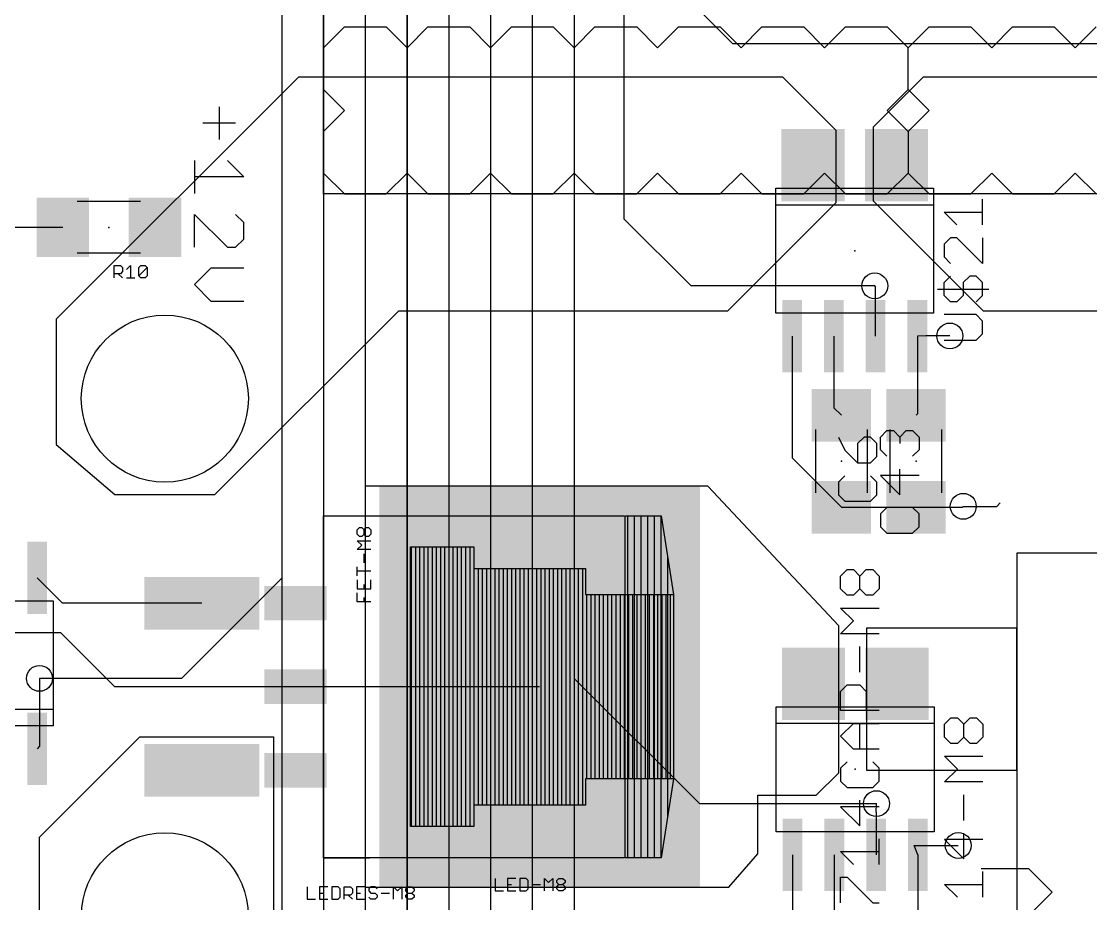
# Model space of a CAD drawing. Extents: x -0.79 to 6.6, y -0.46 to 8.18.
# Drawn here: x 0.798 to 2.078, y 4.84 to 5.897 of the extents above; entities that cross this region are included whole.
import ezdxf

# ---------------------------------------------------------------- set-up
doc = ezdxf.new("R2010")
doc.units = 0
for name, color, linetype in [('1', 22, 'CONTINUOUS'), ('15', 2, 'CONTINUOUS'), ('16', 175, 'CONTINUOUS'), ('17', 4, 'CONTINUOUS'), ('18', 4, 'CONTINUOUS'), ('2', 3, 'CONTINUOUS'), ('21', 253, 'CONTINUOUS'), ('23', 7, 'CONTINUOUS'), ('25', 253, 'CONTINUOUS'), ('49', 253, 'CONTINUOUS'), ('51', 253, 'CONTINUOUS')]:
    doc.layers.add(name, color=color, linetype=linetype)

# ---------------------------------------------------------------- blocks, each defined once
blk = doc.blocks.new('RECT')
blk.add_solid([(-0.5, -0.5), (0.5, -0.5), (-0.5, 0.5), (0.5, 0.5)])
blk = doc.blocks.new('ROUNDP')
blk.add_circle((0, 0), 0.5)
blk = doc.blocks.new('ROUNDV')
blk.add_circle((0, 0), 0.5)

msp = doc.modelspace()

# ---------------------------------------------------------------- linework, layer by layer
at = {"layer": '1'}
for p, q in [((1.13, 5.83), (0.84, 5.54)), ((1.71, 5.83), (1.13, 5.83)), ((1.774, 5.766), (1.71, 5.83)), ((1.878, 5.83), (1.818, 5.77)), ((2.2, 5.83), (1.878, 5.83)), ((1.774, 5.68), (1.774, 5.766)), ((1.818, 5.77), (1.818, 5.682)), ((1.644, 5.55), (1.774, 5.68)), ((1.818, 5.682), (1.95, 5.55)), ((0.847882, 5.65), (0.739055, 5.65)), ((1.821, 5.579), (1.82, 5.58)), ((1.821, 5.519638), (1.821, 5.579)), ((1.03, 5.33), (1.25, 5.55)), ((1.25, 5.55), (1.644, 5.55)), ((1.95, 5.55), (2.2, 5.55)), ((0.84, 5.54), (0.84, 5.39)), ((1.721, 5.519638), (1.721, 5.373882)), ((1.771, 5.519638), (1.771, 5.434118)), ((1.881362, 5.52), (1.871, 5.519638)), ((1.871, 5.519638), (1.871, 5.426618)), ((1.91, 5.52), (1.881362, 5.52)), ((1.771, 5.434118), (1.78, 5.425118)), ((1.871, 5.426618), (1.8695, 5.425118)), ((0.84, 5.39), (0.91, 5.33)), ((1.721, 5.373882), (1.78, 5.314882)), ((1.21, 5.34), (1.21, 4.86)), ((1.62, 5.34), (1.21, 5.34)), ((1.777, 5.173), (1.62, 5.34)), ((0.91, 5.33), (1.03, 5.33)), ((1.78, 5.314882), (1.8695, 5.314882)), ((1.78, 5.314882), (1.924882, 5.314882)), ((1.924882, 5.314882), (1.926, 5.316)), ((1.99, 5.26), (1.99, 0.35)), ((2.2, 5.26), (1.99, 5.26)), ((0.847362, 5.2), (0.817, 5.230362)), ((1.014213, 5.2), (0.847362, 5.2)), ((1.777, 4.997), (1.777, 5.173)), ((0.8456, 5.1644), (0.7667, 5.1644)), ((0.91, 5.1), (0.8456, 5.1644)), ((1.81, 5.17), (1.81, 5)), ((1.99, 5.17), (1.81, 5.17)), ((1.99, 5), (1.99, 5.17)), ((0.82, 5.11), (0.82, 5.028638)), ((1.41874, 5.1), (0.91, 5.1)), ((0.82, 4.92), (0.94, 5.04)), ((0.94, 5.04), (1.1, 5.04)), ((1.1, 5.04), (1.1, 4.77)), ((0.82, 5.028638), (0.817, 5.025638)), ((1.75, 4.97), (1.777, 4.997)), ((1.81, 5), (1.99, 5)), ((1.68, 4.9), (1.68, 4.97)), ((1.68, 4.97), (1.75, 4.97)), ((1.8216, 4.9496), (1.822, 4.96)), ((1.8216, 4.9496), (1.8216, 4.898738)), ((0.82, 4.76), (0.82, 4.92)), ((1.8716, 4.898738), (1.867362, 4.91)), ((1.867362, 4.91), (1.92, 4.91)), ((1.6452, 4.86), (1.68, 4.9)), ((1.7216, 4.898738), (1.7216, 4.745182)), ((1.7716, 4.898738), (1.7716, 4.815418)), ((1.8716, 4.898738), (1.8716, 4.806818)), ((1.21, 4.86), (1.6452, 4.86))]:
    msp.add_line(p, q, dxfattribs=at)
at = {"layer": '15'}
for p, q in [((1.11, 7.44), (1.11, 0.75)), ((1.16, 7.41), (1.16, 1.38)), ((1.21, 7.38), (1.21, 2)), ((1.26, 7.35), (1.26, 2.63)), ((1.31, 7.31), (1.31, 3.29)), ((1.36, 7.27), (1.36, 3.89)), ((1.41, 7.23), (1.41, 4.46)), ((1.46, 7.19), (1.46, 5.11)), ((1.52, 5.66), (1.52, 7.16)), ((1.65, 5.87), (1.57, 5.95)), ((3.39, 5.87), (1.65, 5.87)), ((1.6, 5.58), (1.52, 5.66)), ((1.82, 5.58), (1.6, 5.58)), ((1.46, 5.11), (1.61, 4.96)), ((1.61, 4.96), (1.822, 4.96))]:
    msp.add_line(p, q, dxfattribs=at)
at = {"layer": '16'}
for p, q in [((1.926, 5.316), (1.966, 5.316)), ((1.966, 5.316), (1.97, 5.32))]:
    msp.add_line(p, q, dxfattribs=at)
at = {"layer": '2'}
for p, q in [((1.46, 6.23), (1.46, 0.89)), ((1.11, 6.21), (1.11, 5.23)), ((1.16, 6.21), (1.16, 4.57)), ((1.21, 6.21), (1.21, 4.01)), ((1.26, 3.35), (1.26, 6.21)), ((1.31, 6.21), (1.31, 2.75)), ((1.36, 6.21), (1.36, 2.17)), ((1.41, 6.22), (1.41, 1.53)), ((1.11, 5.23), (0.99, 5.11)), ((0.99, 5.11), (0.82, 5.11))]:
    msp.add_line(p, q, dxfattribs=at)
at = {"layer": '21'}
for p, q in [((1.035025, 5.7945), (1.035025, 5.755133)), ((1.054709, 5.774817), (1.015342, 5.774817)), ((1.0055, 5.730045), (1.0055, 5.690678)), ((1.044867, 5.730045), (1.06455, 5.710362)), ((1.06455, 5.710362), (1.0055, 5.710362)), ((1.0055, 5.626223), (1.0055, 5.66559)), ((1.0055, 5.66559), (1.044867, 5.626223)), ((1.06455, 5.655748), (1.054709, 5.66559)), ((1.06455, 5.636065), (1.06455, 5.655748)), ((1.054709, 5.626223), (1.06455, 5.636065)), ((1.044867, 5.626223), (1.054709, 5.626223)), ((1.025183, 5.601135), (1.0055, 5.581452)), ((1.06455, 5.601135), (1.025183, 5.601135)), ((1.0055, 5.581452), (1.025183, 5.561768)), ((1.025183, 5.561768), (1.06455, 5.561768)), ((1.159882, 4.895276), (1.159882, 5.304724)), ((1.159882, 5.304724), (1.215, 5.304724)), ((1.159882, 4.895276), (1.215, 4.895276)), ((1.9475, 4.8825), (2.004215, 4.8825)), ((1.990036, 4.8825), (1.990036, 4.825785)), ((2.004215, 4.8825), (2.032573, 4.854142)), ((2.032573, 4.854142), (2.004215, 4.825785))]:
    msp.add_line(p, q, dxfattribs=at)
at = {"layer": '23'}
for p in [(1.16, 5.69), (0.903, 5.65), (1.796, 5.622), (1.78, 5.37), (1.8695, 5.37), (1.34, 5.1), (1.7966, 5.0011)]:
    msp.add_point(p, dxfattribs=at)
at = {"layer": '25'}
for p, q in [((1.949, 5.65296), (1.949, 5.683653)), ((1.918307, 5.65296), (1.902961, 5.668307)), ((1.902961, 5.668307), (1.949, 5.668307)), ((1.910634, 5.637614), (1.902961, 5.629941)), ((1.918307, 5.637614), (1.910634, 5.637614)), ((1.949, 5.606921), (1.918307, 5.637614)), ((1.949, 5.637614), (1.949, 5.606921)), ((1.902961, 5.629941), (1.902961, 5.614594)), ((1.902961, 5.614594), (1.910634, 5.606921)), ((0.909302, 5.5895), (0.909302, 5.604513)), ((0.909302, 5.604513), (0.916809, 5.604513)), ((0.916809, 5.604513), (0.919311, 5.602011)), ((0.919311, 5.597006), (0.916809, 5.594504)), ((0.919311, 5.602011), (0.919311, 5.597006)), ((0.924035, 5.599508), (0.929039, 5.604513)), ((0.929039, 5.604513), (0.929039, 5.5895)), ((0.938767, 5.602011), (0.941269, 5.604513)), ((0.938767, 5.592002), (0.938767, 5.602011)), ((0.938767, 5.592002), (0.948776, 5.602011)), ((0.941269, 5.604513), (0.946274, 5.604513)), ((0.946274, 5.604513), (0.948776, 5.602011)), ((0.948776, 5.602011), (0.948776, 5.592002)), ((0.916809, 5.594504), (0.909302, 5.594504)), ((0.914306, 5.594504), (0.919311, 5.5895)), ((0.924035, 5.5895), (0.934043, 5.5895)), ((0.941269, 5.5895), (0.938767, 5.592002)), ((0.946274, 5.5895), (0.941269, 5.5895)), ((0.948776, 5.592002), (0.946274, 5.5895)), ((1.902961, 5.583901), (1.910634, 5.591575)), ((1.902961, 5.568555), (1.902961, 5.583901)), ((1.933654, 5.591575), (1.92598, 5.583901)), ((1.92598, 5.583901), (1.92598, 5.568555)), ((1.941327, 5.591575), (1.933654, 5.591575)), ((1.949, 5.583901), (1.941327, 5.591575)), ((1.949, 5.568555), (1.949, 5.583901)), ((1.895288, 5.576228), (1.956673, 5.576228)), ((1.910634, 5.560882), (1.902961, 5.568555)), ((1.918307, 5.560882), (1.910634, 5.560882)), ((1.92598, 5.568555), (1.918307, 5.560882)), ((1.941327, 5.560882), (1.949, 5.568555)), ((1.941327, 5.545535), (1.902961, 5.545535)), ((1.949, 5.537862), (1.941327, 5.545535)), ((1.949, 5.522516), (1.949, 5.537862)), ((1.941327, 5.514843), (1.949, 5.522516)), ((1.902961, 5.514843), (1.941327, 5.514843)), ((1.826961, 5.39898), (1.834634, 5.406653)), ((1.834634, 5.406653), (1.842307, 5.406653)), ((1.842307, 5.406653), (1.84998, 5.39898)), ((1.84998, 5.39898), (1.857654, 5.406653)), ((1.857654, 5.406653), (1.865327, 5.406653)), ((1.865327, 5.406653), (1.873, 5.39898)), ((1.776461, 5.398732), (1.784134, 5.383386)), ((1.807154, 5.398732), (1.79948, 5.391059)), ((1.79948, 5.391059), (1.79948, 5.368039)), ((1.814827, 5.398732), (1.807154, 5.398732)), ((1.8225, 5.391059), (1.814827, 5.398732)), ((1.8225, 5.375712), (1.8225, 5.391059)), ((1.826961, 5.383634), (1.826961, 5.39898)), ((1.84998, 5.39898), (1.84998, 5.391307)), ((1.873, 5.39898), (1.873, 5.383634)), ((1.784134, 5.383386), (1.79948, 5.368039)), ((1.834634, 5.375961), (1.826961, 5.383634)), ((1.873, 5.383634), (1.865327, 5.375961)), ((1.79948, 5.368039), (1.814827, 5.368039)), ((1.814827, 5.368039), (1.8225, 5.375712)), ((1.784134, 5.352693), (1.776461, 5.34502)), ((1.8225, 5.34502), (1.814827, 5.352693)), ((1.873, 5.352941), (1.826961, 5.352941)), ((1.826961, 5.352941), (1.84998, 5.329921)), ((1.84998, 5.329921), (1.84998, 5.360614)), ((1.776461, 5.34502), (1.776461, 5.329673)), ((1.8225, 5.329673), (1.8225, 5.34502)), ((1.776461, 5.329673), (1.784134, 5.322)), ((1.814827, 5.322), (1.8225, 5.329673)), ((1.784134, 5.322), (1.814827, 5.322)), ((1.834634, 5.314575), (1.826961, 5.306902)), ((1.873, 5.306902), (1.865327, 5.314575)), ((1.826961, 5.306902), (1.826961, 5.291555)), ((1.873, 5.291555), (1.873, 5.306902)), ((1.200486, 5.287853), (1.203155, 5.290522)), ((1.200486, 5.282515), (1.200486, 5.287853)), ((1.203155, 5.290522), (1.205824, 5.290522)), ((1.205824, 5.290522), (1.208493, 5.287853)), ((1.208493, 5.287853), (1.211162, 5.290522)), ((1.208493, 5.282515), (1.208493, 5.287853)), ((1.211162, 5.290522), (1.213831, 5.290522)), ((1.213831, 5.290522), (1.2165, 5.287853)), ((1.2165, 5.287853), (1.2165, 5.282515)), ((1.826961, 5.291555), (1.834634, 5.283882)), ((1.865327, 5.283882), (1.873, 5.291555)), ((1.203155, 5.279846), (1.200486, 5.282515)), ((1.205824, 5.269531), (1.200486, 5.274869)), ((1.200486, 5.274869), (1.2165, 5.274869)), ((1.205824, 5.279846), (1.203155, 5.279846)), ((1.208493, 5.282515), (1.205824, 5.279846)), ((1.211162, 5.279846), (1.208493, 5.282515)), ((1.213831, 5.279846), (1.211162, 5.279846)), ((1.2165, 5.282515), (1.213831, 5.279846)), ((1.834634, 5.283882), (1.865327, 5.283882)), ((1.200486, 5.264193), (1.205824, 5.269531)), ((1.2165, 5.264193), (1.200486, 5.264193)), ((1.208493, 5.24854), (1.208493, 5.259215)), ((1.200486, 5.232886), (1.200486, 5.243562)), ((1.2165, 5.238224), (1.200486, 5.238224)), ((1.779161, 5.232551), (1.786834, 5.240225)), ((1.786834, 5.240225), (1.794507, 5.240225)), ((1.794507, 5.240225), (1.80218, 5.232551)), ((1.80218, 5.232551), (1.809854, 5.240225)), ((1.809854, 5.240225), (1.817527, 5.240225)), ((1.817527, 5.240225), (1.8252, 5.232551)), ((1.200486, 5.227909), (1.200486, 5.217233)), ((1.2165, 5.217233), (1.2165, 5.227909)), ((1.779161, 5.217205), (1.779161, 5.232551)), ((1.80218, 5.217205), (1.80218, 5.232551)), ((1.8252, 5.232551), (1.8252, 5.217205)), ((1.200486, 5.217233), (1.2165, 5.217233)), ((1.200486, 5.20158), (1.200486, 5.212256)), ((1.208493, 5.217233), (1.208493, 5.222571)), ((1.786834, 5.209532), (1.779161, 5.217205)), ((1.80218, 5.217205), (1.794507, 5.209532)), ((1.809854, 5.209532), (1.80218, 5.217205)), ((1.8252, 5.217205), (1.817527, 5.209532)), ((1.2165, 5.20158), (1.200486, 5.20158)), ((1.208493, 5.20158), (1.208493, 5.206918)), ((1.794507, 5.209532), (1.786834, 5.209532)), ((1.817527, 5.209532), (1.809854, 5.209532)), ((1.794507, 5.178839), (1.779161, 5.194185)), ((1.779161, 5.194185), (1.8252, 5.194185)), ((1.779161, 5.163493), (1.794507, 5.178839)), ((1.8252, 5.163493), (1.779161, 5.163493)), ((1.80218, 5.117453), (1.80218, 5.148146)), ((1.779161, 5.094434), (1.786834, 5.102107)), ((1.786834, 5.102107), (1.80218, 5.102107)), ((1.80218, 5.102107), (1.809854, 5.094434)), ((1.779161, 5.071414), (1.779161, 5.094434)), ((1.809854, 5.094434), (1.809854, 5.071414)), ((1.8252, 5.071414), (1.779161, 5.071414)), ((1.903561, 5.055079), (1.911234, 5.062753)), ((1.911234, 5.062753), (1.918907, 5.062753)), ((1.918907, 5.062753), (1.92658, 5.055079)), ((1.92658, 5.055079), (1.934254, 5.062753)), ((1.934254, 5.062753), (1.941927, 5.062753)), ((1.941927, 5.062753), (1.9496, 5.055079)), ((1.779161, 5.040721), (1.794507, 5.056068)), ((1.794507, 5.056068), (1.8252, 5.056068)), ((1.80218, 5.025375), (1.80218, 5.056068)), ((1.903561, 5.039733), (1.903561, 5.055079)), ((1.92658, 5.039733), (1.92658, 5.055079)), ((1.9496, 5.055079), (1.9496, 5.039733)), ((1.794507, 5.025375), (1.779161, 5.040721)), ((1.911234, 5.03206), (1.903561, 5.039733)), ((1.918907, 5.03206), (1.911234, 5.03206)), ((1.92658, 5.039733), (1.918907, 5.03206)), ((1.934254, 5.03206), (1.92658, 5.039733)), ((1.941927, 5.03206), (1.934254, 5.03206)), ((1.9496, 5.039733), (1.941927, 5.03206)), ((1.8252, 5.025375), (1.794507, 5.025375)), ((1.786834, 5.010028), (1.779161, 5.002355)), ((1.8252, 5.002355), (1.817527, 5.010028)), ((1.918907, 5.001367), (1.903561, 5.016713)), ((1.903561, 5.016713), (1.9496, 5.016713)), ((1.779161, 5.002355), (1.779161, 4.987009)), ((1.8252, 4.987009), (1.8252, 5.002355)), ((1.903561, 4.986021), (1.918907, 5.001367)), ((1.779161, 4.987009), (1.786834, 4.979336)), ((1.817527, 4.979336), (1.8252, 4.987009)), ((1.9496, 4.986021), (1.903561, 4.986021)), ((1.786834, 4.979336), (1.817527, 4.979336)), ((1.92658, 4.939981), (1.92658, 4.970674)), ((1.8252, 4.956316), (1.779161, 4.956316)), ((1.779161, 4.956316), (1.80218, 4.933296)), ((1.80218, 4.933296), (1.80218, 4.963989)), ((1.8252, 4.887257), (1.8252, 4.91795)), ((1.9496, 4.916962), (1.903561, 4.916962)), ((1.903561, 4.916962), (1.92658, 4.893942)), ((1.92658, 4.893942), (1.92658, 4.924635)), ((1.794507, 4.887257), (1.779161, 4.902603)), ((1.779161, 4.902603), (1.8252, 4.902603)), ((1.9496, 4.847903), (1.9496, 4.878596)), ((1.3655, 4.870513), (1.3655, 4.8555)), ((1.390241, 4.870513), (1.380233, 4.870513)), ((1.380233, 4.870513), (1.380233, 4.8555)), ((1.394965, 4.870513), (1.394965, 4.8555)), ((1.402471, 4.870513), (1.394965, 4.870513)), ((1.404974, 4.868011), (1.402471, 4.870513)), ((1.404974, 4.858002), (1.404974, 4.868011)), ((1.42443, 4.8555), (1.42443, 4.870513)), ((1.42443, 4.870513), (1.429434, 4.865508)), ((1.429434, 4.865508), (1.434439, 4.870513)), ((1.434439, 4.870513), (1.434439, 4.8555)), ((1.439163, 4.868011), (1.441665, 4.870513)), ((1.439163, 4.865508), (1.439163, 4.868011)), ((1.441665, 4.863006), (1.439163, 4.865508)), ((1.441665, 4.870513), (1.446669, 4.870513)), ((1.446669, 4.870513), (1.449171, 4.868011)), ((1.449171, 4.865508), (1.446669, 4.863006)), ((1.449171, 4.868011), (1.449171, 4.865508)), ((1.779161, 4.841218), (1.779161, 4.871911)), ((1.779161, 4.871911), (1.786834, 4.871911)), ((1.786834, 4.871911), (1.817527, 4.841218)), ((1.1405, 4.860513), (1.1405, 4.8455)), ((1.165241, 4.860513), (1.155233, 4.860513)), ((1.155233, 4.860513), (1.155233, 4.8455)), ((1.155233, 4.853006), (1.160237, 4.853006)), ((1.169965, 4.860513), (1.169965, 4.8455)), ((1.177471, 4.860513), (1.169965, 4.860513)), ((1.179974, 4.858011), (1.177471, 4.860513)), ((1.179974, 4.848002), (1.179974, 4.858011)), ((1.184698, 4.8455), (1.184698, 4.860513)), ((1.184698, 4.860513), (1.192204, 4.860513)), ((1.192204, 4.860513), (1.194706, 4.858011)), ((1.194706, 4.853006), (1.192204, 4.850504)), ((1.194706, 4.858011), (1.194706, 4.853006)), ((1.209439, 4.860513), (1.19943, 4.860513)), ((1.19943, 4.860513), (1.19943, 4.8455)), ((1.19943, 4.853006), (1.204434, 4.853006)), ((1.216665, 4.860513), (1.214163, 4.858011)), ((1.214163, 4.858011), (1.214163, 4.855508)), ((1.214163, 4.855508), (1.216665, 4.853006)), ((1.221669, 4.860513), (1.216665, 4.860513)), ((1.216665, 4.853006), (1.221669, 4.853006)), ((1.224171, 4.858011), (1.221669, 4.860513)), ((1.221669, 4.853006), (1.224171, 4.850504)), ((1.228895, 4.853006), (1.238904, 4.853006)), ((1.243628, 4.8455), (1.243628, 4.860513)), ((1.243628, 4.860513), (1.248632, 4.855508)), ((1.248632, 4.855508), (1.253636, 4.860513)), ((1.253636, 4.860513), (1.253636, 4.8455)), ((1.25836, 4.858011), (1.260862, 4.860513)), ((1.25836, 4.855508), (1.25836, 4.858011)), ((1.260862, 4.853006), (1.25836, 4.855508)), ((1.25836, 4.850504), (1.260862, 4.853006)), ((1.260862, 4.860513), (1.265867, 4.860513)), ((1.260862, 4.853006), (1.265867, 4.853006)), ((1.265867, 4.860513), (1.268369, 4.858011)), ((1.268369, 4.855508), (1.265867, 4.853006)), ((1.265867, 4.853006), (1.268369, 4.850504)), ((1.268369, 4.858011), (1.268369, 4.855508)), ((1.3655, 4.8555), (1.375508, 4.8555)), ((1.380233, 4.863006), (1.385237, 4.863006)), ((1.380233, 4.8555), (1.390241, 4.8555)), ((1.394965, 4.8555), (1.402471, 4.8555)), ((1.402471, 4.8555), (1.404974, 4.858002)), ((1.409698, 4.863006), (1.419706, 4.863006)), ((1.439163, 4.860504), (1.441665, 4.863006)), ((1.439163, 4.858002), (1.439163, 4.860504)), ((1.441665, 4.8555), (1.439163, 4.858002)), ((1.441665, 4.863006), (1.446669, 4.863006)), ((1.446669, 4.8555), (1.441665, 4.8555)), ((1.446669, 4.863006), (1.449171, 4.860504)), ((1.449171, 4.858002), (1.446669, 4.8555)), ((1.449171, 4.860504), (1.449171, 4.858002)), ((1.918907, 4.847903), (1.903561, 4.863249)), ((1.903561, 4.863249), (1.9496, 4.863249)), ((1.1405, 4.8455), (1.150508, 4.8455)), ((1.155233, 4.8455), (1.165241, 4.8455)), ((1.169965, 4.8455), (1.177471, 4.8455)), ((1.177471, 4.8455), (1.179974, 4.848002)), ((1.192204, 4.850504), (1.184698, 4.850504)), ((1.189702, 4.850504), (1.194706, 4.8455)), ((1.19943, 4.8455), (1.209439, 4.8455)), ((1.216665, 4.8455), (1.214163, 4.848002)), ((1.221669, 4.8455), (1.216665, 4.8455)), ((1.224171, 4.848002), (1.221669, 4.8455)), ((1.224171, 4.850504), (1.224171, 4.848002)), ((1.25836, 4.848002), (1.25836, 4.850504)), ((1.260862, 4.8455), (1.25836, 4.848002)), ((1.265867, 4.8455), (1.260862, 4.8455)), ((1.268369, 4.848002), (1.265867, 4.8455)), ((1.268369, 4.850504), (1.268369, 4.848002)), ((1.817527, 4.841218), (1.8252, 4.841218))]:
    msp.add_line(p, q, dxfattribs=at)
at = {"layer": '49'}
for p, q in [((1.16, 5.69), (1.16, 6.79)), ((1.16, 5.865), (1.185, 5.89)), ((1.185, 5.89), (1.235, 5.89)), ((1.235, 5.89), (1.26, 5.865)), ((1.26, 5.865), (1.285, 5.89)), ((1.285, 5.89), (1.335, 5.89)), ((1.335, 5.89), (1.36, 5.865)), ((1.36, 5.865), (1.385, 5.89)), ((1.385, 5.89), (1.435, 5.89)), ((1.435, 5.89), (1.46, 5.865)), ((1.46, 5.865), (1.485, 5.89)), ((1.485, 5.89), (1.535, 5.89)), ((1.535, 5.89), (1.56, 5.865)), ((1.56, 5.865), (1.585, 5.89)), ((1.585, 5.89), (1.635, 5.89)), ((1.635, 5.89), (1.66, 5.865)), ((1.66, 5.865), (1.685, 5.89)), ((1.685, 5.89), (1.735, 5.89)), ((1.735, 5.89), (1.76, 5.865)), ((1.76, 5.865), (1.785, 5.89)), ((1.785, 5.89), (1.835, 5.89)), ((1.835, 5.89), (1.86, 5.865)), ((1.86, 5.865), (1.885, 5.89)), ((1.885, 5.89), (1.935, 5.89)), ((1.935, 5.89), (1.96, 5.865)), ((1.96, 5.865), (1.985, 5.89)), ((1.985, 5.89), (2.035, 5.89)), ((2.035, 5.89), (2.06, 5.865)), ((2.06, 5.865), (2.085, 5.89)), ((1.16, 5.815), (1.16, 5.865)), ((1.86, 5.815), (1.86, 5.865)), ((1.185, 5.79), (1.16, 5.815)), ((1.86, 5.815), (1.835, 5.79)), ((1.885, 5.79), (1.86, 5.815)), ((1.16, 5.765), (1.185, 5.79)), ((1.835, 5.79), (1.86, 5.765)), ((1.86, 5.765), (1.885, 5.79)), ((1.16, 5.765), (1.16, 5.715)), ((1.86, 5.765), (1.86, 5.715)), ((1.16, 5.715), (1.185, 5.69)), ((1.26, 5.715), (1.235, 5.69)), ((1.285, 5.69), (1.26, 5.715)), ((1.36, 5.715), (1.335, 5.69)), ((1.385, 5.69), (1.36, 5.715)), ((1.46, 5.715), (1.435, 5.69)), ((1.485, 5.69), (1.46, 5.715)), ((1.56, 5.715), (1.535, 5.69)), ((1.585, 5.69), (1.56, 5.715)), ((1.66, 5.715), (1.635, 5.69)), ((1.685, 5.69), (1.66, 5.715)), ((1.76, 5.715), (1.735, 5.69)), ((1.785, 5.69), (1.76, 5.715)), ((1.86, 5.715), (1.835, 5.69)), ((1.86, 5.715), (1.885, 5.69)), ((1.96, 5.715), (1.935, 5.69)), ((1.985, 5.69), (1.96, 5.715)), ((2.06, 5.715), (2.035, 5.69)), ((2.085, 5.69), (2.06, 5.715)), ((6.06, 5.69), (1.16, 5.69)), ((1.185, 5.69), (1.235, 5.69)), ((1.285, 5.69), (1.335, 5.69)), ((1.385, 5.69), (1.435, 5.69)), ((1.485, 5.69), (1.535, 5.69)), ((1.585, 5.69), (1.635, 5.69)), ((1.685, 5.69), (1.735, 5.69)), ((1.785, 5.69), (1.835, 5.69)), ((1.885, 5.69), (1.935, 5.69)), ((1.985, 5.69), (2.035, 5.69))]:
    msp.add_line(p, q, dxfattribs=at)
at = {"layer": '51'}
for p, q in [((1.701512, 5.677118), (1.701512, 5.696803)), ((1.701512, 5.696803), (1.890488, 5.696803)), ((1.890488, 5.696803), (1.890488, 5.677118)), ((0.940992, 5.680984), (0.865008, 5.680984)), ((1.701512, 5.547197), (1.701512, 5.677118)), ((1.701512, 5.677118), (1.890488, 5.677118)), ((1.890488, 5.677118), (1.890488, 5.547197)), ((0.940992, 5.619016), (0.865008, 5.619016)), ((1.890488, 5.547197), (1.701512, 5.547197)), ((1.749016, 5.407992), (1.749016, 5.332008)), ((1.810984, 5.407992), (1.810984, 5.332008)), ((1.838516, 5.332008), (1.838516, 5.407992)), ((1.900484, 5.332008), (1.900484, 5.407992)), ((1.159882, 5.304724), (1.520118, 5.304724)), ((1.521102, 5.304724), (1.564409, 5.304724)), ((1.521102, 4.895276), (1.521102, 5.304724)), ((1.524, 5.304724), (1.524, 4.895276)), ((1.532, 5.304724), (1.532, 4.895276)), ((1.54, 5.304724), (1.54, 4.895276)), ((1.548, 5.304724), (1.548, 4.895276)), ((1.556, 5.304724), (1.556, 4.895276)), ((1.564, 5.304724), (1.564, 4.895276)), ((1.564409, 5.304724), (1.579173, 5.210236)), ((1.264213, 5.267323), (1.34, 5.267323)), ((1.264213, 4.932677), (1.264213, 5.267323)), ((1.265, 5.267323), (1.265, 4.932677)), ((1.27, 5.267323), (1.27, 4.932677)), ((1.275, 5.267323), (1.275, 4.932677)), ((1.28, 5.267323), (1.28, 4.932677)), ((1.285, 5.267323), (1.285, 4.932677)), ((1.29, 5.267323), (1.29, 4.932677)), ((1.295, 5.267323), (1.295, 4.932677)), ((1.3, 5.267323), (1.3, 4.932677)), ((1.305, 5.267323), (1.305, 4.932677)), ((1.31, 5.267323), (1.31, 4.932677)), ((1.315, 5.267323), (1.315, 4.932677)), ((1.32, 5.267323), (1.32, 4.932677)), ((1.325, 5.267323), (1.325, 4.932677)), ((1.33, 5.267323), (1.33, 4.932677)), ((1.335, 5.267323), (1.335, 4.932677)), ((1.34, 5.267323), (1.34, 5.241732)), ((1.572, 5.256145), (1.572, 4.943855)), ((1.34, 5.241732), (1.473858, 5.241732)), ((1.34, 5.241732), (1.34, 4.958268)), ((1.345, 5.241732), (1.345, 4.958268)), ((1.35, 5.241732), (1.35, 4.958268)), ((1.355, 5.241732), (1.355, 4.958268)), ((1.36, 5.241732), (1.36, 4.958268)), ((1.365, 5.241732), (1.365, 4.958268)), ((1.37, 5.241732), (1.37, 4.958268)), ((1.375, 5.241732), (1.375, 4.958268)), ((1.38, 5.241732), (1.38, 4.958268)), ((1.385, 5.241732), (1.385, 4.958268)), ((1.39, 5.241732), (1.39, 4.958268)), ((1.395, 5.241732), (1.395, 4.958268)), ((1.4, 5.241732), (1.4, 4.958268)), ((1.405, 5.241732), (1.405, 4.958268)), ((1.41, 5.241732), (1.41, 4.958268)), ((1.415, 5.241732), (1.415, 4.958268)), ((1.42, 5.241732), (1.42, 4.958268)), ((1.425, 5.241732), (1.425, 4.958268)), ((1.43, 5.241732), (1.43, 4.958268)), ((1.435, 5.241732), (1.435, 4.958268)), ((1.44, 5.241732), (1.44, 4.958268)), ((1.445, 5.241732), (1.445, 4.958268)), ((1.45, 5.241732), (1.45, 4.958268)), ((1.455, 5.241732), (1.455, 4.958268)), ((1.46, 5.241732), (1.46, 4.958268)), ((1.465, 5.241732), (1.465, 4.958268)), ((1.47, 5.241732), (1.47, 4.958268)), ((1.473858, 5.241732), (1.473858, 5.210236)), ((0.647512, 5.202803), (0.836488, 5.202803)), ((0.836488, 5.202803), (0.836488, 5.072882)), ((1.473858, 5.210236), (1.579173, 5.210236)), ((1.475, 5.210236), (1.475, 4.989764)), ((1.48, 5.210236), (1.48, 4.989764)), ((1.485, 5.210236), (1.485, 4.989764)), ((1.49, 5.210236), (1.49, 4.989764)), ((1.495, 5.210236), (1.495, 4.989764)), ((1.5, 5.210236), (1.5, 4.989764)), ((1.505, 5.210236), (1.505, 4.989764)), ((1.51, 5.210236), (1.51, 4.989764)), ((1.515, 5.210236), (1.515, 4.989764)), ((1.52, 5.210236), (1.52, 4.989764)), ((1.525, 5.210236), (1.525, 4.989764)), ((1.53, 5.210236), (1.53, 4.989764)), ((1.535, 5.210236), (1.535, 4.989764)), ((1.54, 5.210236), (1.54, 4.989764)), ((1.545, 5.210236), (1.545, 4.989764)), ((1.55, 5.210236), (1.55, 4.989764)), ((1.555, 5.210236), (1.555, 4.989764)), ((1.56, 5.210236), (1.56, 4.989764)), ((1.565, 5.210236), (1.565, 4.989764)), ((1.57, 5.210236), (1.57, 4.989764)), ((1.575, 5.210236), (1.575, 4.989764)), ((1.579173, 5.210236), (1.579173, 4.989764)), ((1.579173, 5.210236), (1.579173, 4.989764)), ((0.836488, 5.072882), (0.647512, 5.072882)), ((0.836488, 5.072882), (0.836488, 5.053197)), ((1.702112, 5.056218), (1.702112, 5.075903)), ((1.702112, 5.075903), (1.891088, 5.075903)), ((1.891088, 5.075903), (1.891088, 5.056218)), ((0.836488, 5.053197), (0.647512, 5.053197)), ((1.702112, 4.926297), (1.702112, 5.056218)), ((1.702112, 5.056218), (1.891088, 5.056218)), ((1.891088, 5.056218), (1.891088, 4.926297)), ((1.579173, 4.989764), (1.473858, 4.989764)), ((1.473858, 4.989764), (1.473858, 4.958268)), ((1.579173, 4.989764), (1.564409, 4.895276)), ((1.473858, 4.958268), (1.34, 4.958268)), ((1.34, 4.958268), (1.34, 4.932677)), ((1.34, 4.932677), (1.264213, 4.932677)), ((1.891088, 4.926297), (1.702112, 4.926297)), ((1.520118, 4.895276), (1.159882, 4.895276)), ((1.564409, 4.895276), (1.521102, 4.895276))]:
    msp.add_line(p, q, dxfattribs=at)

# ---------------------------------------------------------------- block references
at = {"layer": '1'}
for p, xscale, yscale, rotation in [((1.746, 5.724362), 0.075591, 0.086614, 180), ((1.846, 5.724362), 0.075591, 0.086614, 180), ((0.847882, 5.65), 0.062992, 0.070866, 180), ((0.958118, 5.65), 0.062992, 0.070866, 180), ((1.721, 5.519638), 0.023622, 0.086614, 180), ((1.771, 5.519638), 0.023622, 0.086614, 180), ((1.821, 5.519638), 0.023622, 0.086614, 180), ((1.871, 5.519638), 0.023622, 0.086614, 180), ((1.78, 5.425118), 0.062992, 0.070866, 270), ((1.8695, 5.425118), 0.062992, 0.070866, 90), ((1.41874, 5.1), 0.480315, 0.383858, 270), ((1.78, 5.314882), 0.062992, 0.070866, 270), ((1.8695, 5.314882), 0.062992, 0.070866, 90), ((1.014213, 5.2), 0.062992, 0.137795, 270), ((1.7466, 5.103462), 0.075591, 0.086614, 180), ((1.8466, 5.103462), 0.075591, 0.086614, 180), ((1.014213, 5), 0.062992, 0.137795, 270), ((1.7216, 4.898738), 0.023622, 0.086614, 180), ((1.7716, 4.898738), 0.023622, 0.086614, 180), ((1.8216, 4.898738), 0.023622, 0.086614, 180), ((1.8716, 4.898738), 0.023622, 0.086614, 180)]:
    msp.add_blockref('RECT', p, dxfattribs=dict(at, xscale=xscale, yscale=yscale, rotation=rotation))
at = {"layer": '1', "xscale": 0.023622, "yscale": 0.086614}
for p in [(0.817, 5.230362), (0.817, 5.025638)]:
    msp.add_blockref('RECT', p, dxfattribs=at)
at = {"layer": '17', "xscale": 0.2, "yscale": 0.2}
for p in [(0.97, 5.445), (0.97, 5.445), (0.97, 5.445), (0.97, 5.445), (0.97, 4.825), (0.97, 4.825), (0.97, 4.825), (0.97, 4.825)]:
    msp.add_blockref('ROUNDP', p, dxfattribs=at)
at = {"layer": '18', "xscale": 0.031, "yscale": 0.031}
for p in [(1.82, 5.58), (1.82, 5.58), (1.82, 5.58), (1.82, 5.58), (1.91, 5.52), (1.91, 5.52), (1.91, 5.52), (1.91, 5.52), (1.926, 5.316), (1.926, 5.316), (1.926, 5.316), (1.926, 5.316), (0.82, 5.11), (0.82, 5.11), (0.82, 5.11), (0.82, 5.11), (1.822, 4.96), (1.822, 4.96), (1.822, 4.96), (1.822, 4.96), (1.92, 4.91), (1.92, 4.91), (1.92, 4.91), (1.92, 4.91)]:
    msp.add_blockref('ROUNDV', p, dxfattribs=at)
at = {"layer": '21', "xscale": 0.041339, "yscale": 0.074803, "rotation": 270}
for p in [(1.126417, 5.2), (1.126417, 5.1), (1.126417, 5)]:
    msp.add_blockref('RECT', p, dxfattribs=at)
at = {"layer": '51'}
for p, xscale, yscale, rotation in [((1.721, 5.722394), 0.019291, 0.043307, 180), ((1.771, 5.722394), 0.019291, 0.043307, 180), ((1.821, 5.722394), 0.019291, 0.043307, 180), ((1.871, 5.722394), 0.019291, 0.043307, 180), ((0.850766, 5.649965), 0.029531, 0.066929, 180), ((0.955234, 5.650035), 0.029531, 0.066929, 180), ((1.721, 5.521606), 0.019291, 0.043307, 180), ((1.771, 5.521606), 0.019291, 0.043307, 180), ((1.821, 5.521606), 0.019291, 0.043307, 180), ((1.871, 5.521606), 0.019291, 0.043307, 180), ((1.779965, 5.422234), 0.029531, 0.066929, 270), ((1.869465, 5.422234), 0.029531, 0.066929, 90), ((1.780035, 5.317766), 0.029531, 0.066929, 270), ((1.869535, 5.317766), 0.029531, 0.066929, 90), ((1.01815, 5.2), 0.041339, 0.125984, 270), ((1.7216, 5.101494), 0.019291, 0.043307, 180), ((1.7716, 5.101494), 0.019291, 0.043307, 180), ((1.8216, 5.101494), 0.019291, 0.043307, 180), ((1.8716, 5.101494), 0.019291, 0.043307, 180), ((1.01815, 5), 0.041339, 0.125984, 270), ((1.7216, 4.900706), 0.019291, 0.043307, 180), ((1.7716, 4.900706), 0.019291, 0.043307, 180), ((1.8216, 4.900706), 0.019291, 0.043307, 180), ((1.8716, 4.900706), 0.019291, 0.043307, 180)]:
    msp.add_blockref('RECT', p, dxfattribs=dict(at, xscale=xscale, yscale=yscale, rotation=rotation))
at = {"layer": '51', "xscale": 0.019299, "yscale": 0.043311}
for p in [(0.817, 5.228396), (0.817, 5.027604)]:
    msp.add_blockref('RECT', p, dxfattribs=at)

doc.saveas('drawing.dxf')
